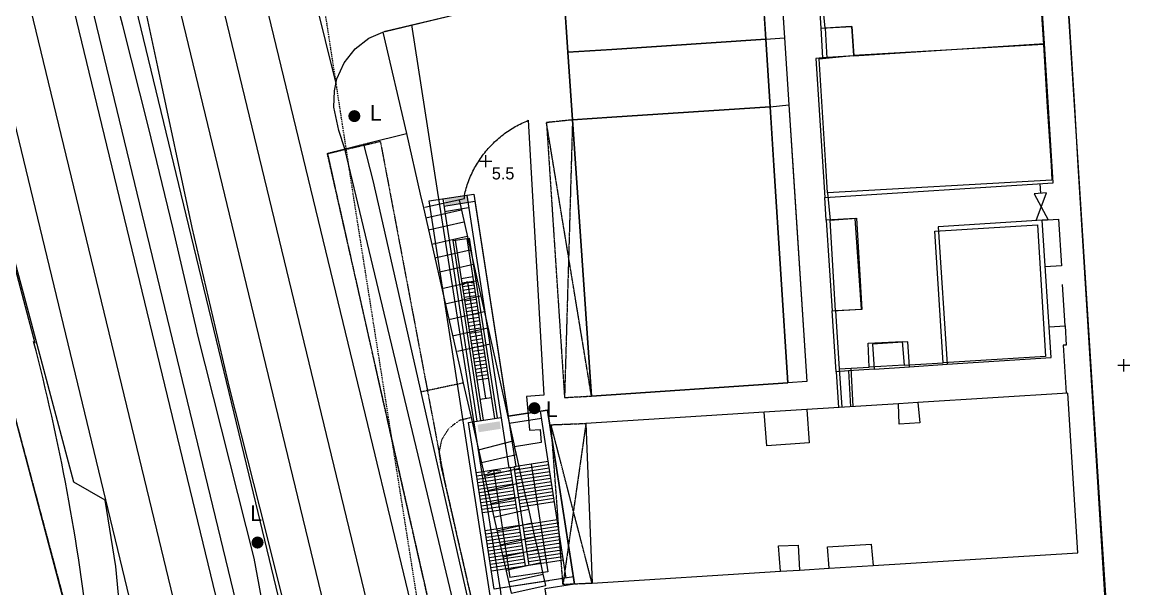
# Model space of a CAD drawing. Header units: millimetres. Extents: x 833924389 to 835767163, y 817400000 to 818811854.
# Drawn here: x 835332009 to 835423438, y 818260227 to 818306980 of the extents above; entities that cross this region are included whole.
import ezdxf
from ezdxf.enums import TextEntityAlignment as Align

# ---------------------------------------------------------------- set-up
doc = ezdxf.new("R2010")
doc.units = ezdxf.units.MM
doc.header["$LTSCALE"] = 10
doc.header["$MEASUREMENT"] = 0
for name, pattern in [('11NW24D$0$DGN Style 5', [6.677139, 2.861631, -3.815508]), ('11nw24d$1$DGN Style 5', [1.174922, 0.503538, -0.671384]), ('DGN Style 2', [15.39188, 9.235128, -6.156752]), ('HIDDEN', [0.375, 0.25, -0.125])]:
    doc.linetypes.add(name, pattern=pattern)
doc.layers.add('01_Base_Plan', color=5, linetype='Continuous', lineweight=5)
doc.styles.add('11nw24d$0$Style-WORKING', font='WORKING.shx')
doc.styles.add('11nw24d$1$Style-ENGINEERING', font='ENGINEERING.shx')

# ---------------------------------------------------------------- blocks, each defined once
blk = doc.blocks.new('11nw24d$0$SPOTHT')
at = {"layer": '01_Base_Plan', "linetype": 'Continuous', "lineweight": 13}
for p, q in [((-0.5, 0), (0.5, 0)), ((0, -0.5), (0, 0.5))]:
    blk.add_line(p, q, dxfattribs=at)
blk = doc.blocks.new('11nw24d$0$UTILP')
at = {"layer": '01_Base_Plan', "linetype": 'Continuous', "lineweight": 13}
h = blk.add_hatch(color=256, dxfattribs=at)
edge = h.paths.add_edge_path()
edge.add_arc((0, 0), 0.5, 0, 360)

msp = doc.modelspace()

# ---------------------------------------------------------------- linework, layer by layer
at = {"layer": '01_Base_Plan', "linetype": 'HIDDEN', "ltscale": 10}
for p, q in [((835336419, 818255765), (835310739, 818351962)), ((835357234, 818296147), (835361573, 818297147)), ((835361573, 818297147), (835366860, 818269193)), ((835357817, 818293525), (835357234, 818296147)), ((835358937, 818288541), (835357817, 818293525)), ((835360267, 818282619), (835358937, 818288541)), ((835361575, 818276768), (835360267, 818282619)), ((835362593, 818272258), (835361575, 818276768)), ((835363602, 818267814), (835362593, 818272258)), ((835366860, 818269193), (835368009, 818264134)), ((835364608, 818263382), (835363602, 818267814)), ((835368009, 818264134), (835369022, 818259693)), ((835365610, 818258936), (835364608, 818263382))]:
    msp.add_line(p, q, dxfattribs=at)
at = {"layer": '01_Base_Plan', "linetype": 'Continuous'}
for p, q in [((835416380, 818305209), (835415366, 818321415)), ((835393393, 818305569), (835393046, 818310990)), ((835394578, 818311125), (835394930, 818305697)), ((835376682, 818309908), (835377053, 818304494)), ((835361786, 818306144), (835363730, 818297801)), ((835393391, 818305574), (835394930, 818305697)), ((835394930, 818305697), (835395293, 818300164)), ((835397931, 818306479), (835398079, 818304026)), ((835393751, 818299986), (835393393, 818305569)), ((835400651, 818304192), (835416380, 818305209)), ((835377053, 818304494), (835377436, 818298916)), ((835393750, 818299986), (835395293, 818300164)), ((835360514, 818296989), (835363730, 818297801)), ((835360976, 818293905), (835360225, 818296916)), ((835415999, 818293657), (835416052, 818292853)), ((835366724, 818292396), (835368701, 818292701)), ((835366724, 818292396), (835369551, 818274066)), ((835366816, 818291803), (835369385, 818292200)), ((835368701, 818292701), (835372168, 818270220)), ((835369385, 818292200), (835372761, 818270312)), ((835398376, 818290634), (835398260, 818292511)), ((835365317, 818290831), (835368254, 818291496)), ((835366882, 818291370), (835368859, 818291675)), ((835365543, 818289837), (835368478, 818290501)), ((835365812, 818288658), (835368744, 818289322)), ((835367560, 818288959), (835368917, 818289168)), ((835367560, 818288959), (835369850, 818274113)), ((835367758, 818288989), (835370048, 818274143)), ((835368719, 818289137), (835371009, 818274291)), ((835368917, 818289168), (835371206, 818274322)), ((835366066, 818287542), (835368996, 818288205)), ((835366335, 818286359), (835369263, 818287021)), ((835366646, 818284993), (835369571, 818285655)), ((835368244, 818285840), (835369205, 818285988)), ((835368301, 818285470), (835369262, 818285618)), ((835368347, 818285173), (835369308, 818285321)), ((835368781, 818285544), (835368376, 818285316)), ((835368392, 818284877), (835369353, 818285025)), ((835368438, 818284580), (835369399, 818284728)), ((835368781, 818285544), (835370261, 818275948)), ((835368781, 818285544), (835369225, 818285475)), ((835418086, 818281932), (835417866, 818285324)), ((835366931, 818283743), (835369853, 818284404)), ((835368484, 818284284), (835369445, 818284432)), ((835368529, 818283987), (835369491, 818284135)), ((835368575, 818283691), (835369536, 818283839)), ((835367226, 818282446), (835370145, 818283107)), ((835368621, 818283394), (835369582, 818283542)), ((835368667, 818283098), (835369628, 818283246)), ((835368712, 818282801), (835369673, 818282949)), ((835368758, 818282505), (835369719, 818282653)), ((835368804, 818282208), (835369765, 818282356)), ((835368850, 818281912), (835369811, 818282060)), ((835416769, 818281846), (835418086, 818281932)), ((835367533, 818281100), (835370449, 818281760)), ((835368895, 818281615), (835369856, 818281763)), ((835368941, 818281319), (835369902, 818281467)), ((835368987, 818281022), (835369948, 818281170)), ((835367933, 818279834), (835370628, 818280444)), ((835369032, 818280726), (835369994, 818280874)), ((835369078, 818280429), (835370039, 818280578)), ((835369124, 818280133), (835370085, 818280281)), ((835369170, 818279836), (835370131, 818279985)), ((835369215, 818279540), (835370176, 818279688)), ((835369261, 818279243), (835370222, 818279392)), ((835369307, 818278947), (835370268, 818279095)), ((835369353, 818278650), (835370314, 818278799)), ((835369398, 818278354), (835370359, 818278502)), ((835405250, 818278542), (835408362, 818278762)), ((835369444, 818278057), (835370405, 818278206)), ((835369490, 818277761), (835370451, 818277909)), ((835369535, 818277464), (835370497, 818277613)), ((835399209, 818278139), (835399391, 818275193)), ((835400207, 818278205), (835400389, 818275254)), ((835369781, 818275874), (835370742, 818276023)), ((835405934, 818275603), (835404336, 818275502)), ((835375382, 818274966), (835372121, 818274463)), ((835376911, 818261117), (835374789, 818274874)), ((835377595, 818260615), (835375382, 818274966)), ((835396775, 818275025), (835393265, 818274804)), ((835368859, 818273960), (835371528, 818274371)), ((835370981, 818260202), (835368859, 818273960)), ((835374881, 818274281), (835372212, 818273870)), ((835369672, 818271702), (835372549, 818272441)), ((835369910, 818270656), (835372804, 818271311)), ((835372316, 818270243), (835369500, 818269809)), ((835370168, 818269523), (835373059, 818270177)), ((835370908, 818270026), (835370417, 818269769)), ((835370908, 818270026), (835372275, 818261161)), ((835370908, 818270026), (835371527, 818269962)), ((835372168, 818270220), (835372761, 818270312)), ((835373569, 818262119), (835372316, 818270243)), ((835375429, 818270723), (835372613, 818270289)), ((835373866, 818262165), (835372613, 818270289)), ((835375472, 818270447), (835372655, 818270012)), ((835375515, 818270170), (835372698, 818269735)), ((835374021, 818270506), (835375388, 818261641)), ((835372359, 818269966), (835369542, 818269532)), ((835372402, 818269690), (835369585, 818269255)), ((835372444, 818269413), (835369628, 818268979)), ((835372487, 818269136), (835369670, 818268702)), ((835375557, 818269893), (835372741, 818269459)), ((835375600, 818269616), (835372783, 818269182)), ((835375643, 818269340), (835372826, 818268905)), ((835372530, 818268860), (835369713, 818268425)), ((835372572, 818268583), (835369756, 818268148)), ((835372615, 818268306), (835369798, 818267872)), ((835370435, 818268352), (835373318, 818269030)), ((835375685, 818269063), (835372869, 818268629)), ((835375728, 818268786), (835372911, 818268352)), ((835375771, 818268510), (835372954, 818268075)), ((835375814, 818268233), (835372997, 818267798)), ((835372658, 818268029), (835369841, 818267595)), ((835372700, 818267753), (835369884, 818267318)), ((835372743, 818267476), (835369926, 818267042)), ((835370681, 818267272), (835373567, 818267926)), ((835375856, 818267956), (835373039, 818267522)), ((835375899, 818267679), (835373082, 818267245)), ((835375942, 818267403), (835373125, 818266968)), ((835372786, 818267199), (835369969, 818266765)), ((835372828, 818266922), (835370012, 818266488)), ((835370938, 818266142), (835373821, 818266795)), ((835371196, 818265009), (835374077, 818265661)), ((835376170, 818265920), (835373353, 818265486)), ((835376213, 818265643), (835373396, 818265209)), ((835373057, 818265440), (835370240, 818265006)), ((835373100, 818265163), (835370283, 818264729)), ((835373142, 818264887), (835370326, 818264452)), ((835373185, 818264610), (835370368, 818264175)), ((835376256, 818265367), (835373439, 818264932)), ((835376298, 818265090), (835373482, 818264656)), ((835376341, 818264813), (835373524, 818264379)), ((835376384, 818264537), (835373567, 818264102)), ((835373228, 818264333), (835370411, 818263899)), ((835373270, 818264056), (835370454, 818263622)), ((835373313, 818263780), (835370496, 818263345)), ((835371456, 818263869), (835374334, 818264521)), ((835376426, 818264260), (835373610, 818263825)), ((835376469, 818263983), (835373652, 818263549)), ((835376512, 818263706), (835373695, 818263272)), ((835373356, 818263503), (835370539, 818263069)), ((835373398, 818263226), (835370582, 818262792)), ((835373441, 818262949), (835370624, 818262515)), ((835371685, 818262859), (835374562, 818263510)), ((835376554, 818263430), (835373738, 818262995)), ((835376597, 818263153), (835373780, 818262718)), ((835376640, 818262876), (835373823, 818262442)), ((835373484, 818262673), (835370667, 818262238)), ((835373526, 818262396), (835370710, 818261962)), ((835376682, 818262599), (835370752, 818261685)), ((835371936, 818261761), (835374809, 818262411)), ((835398620, 818261928), (835402259, 818262156)), ((835377504, 818261208), (835370981, 818260202)), ((835375472, 818260895), (835370981, 818260202)), ((835372155, 818260799), (835375026, 818261449)), ((835375388, 818261641), (835372275, 818261161)), ((835394596, 818261677), (835396174, 818261776)), ((835377595, 818260615), (835375145, 818260238)), ((835375145, 818260238), (835375892, 818255395))]:
    msp.add_line(p, q, dxfattribs=at)
at = {"layer": '01_Base_Plan'}
msp.add_line((835354538, 818315487), (835357904, 818301916), dxfattribs=at)
at = {"layer": '01_Base_Plan', "linetype": '11nw24d$1$DGN Style 5'}
for p, q in [((835377436, 818298916), (835375285, 818298695)), ((835377114, 818287586), (835375285, 818298695)), ((835375285, 818298695), (835376777, 818276008)), ((835377436, 818298916), (835377114, 818287586)), ((835377114, 818287586), (835376777, 818276008)), ((835378865, 818276951), (835377114, 818287586)), ((835368419, 818277206), (835364937, 818276475)), ((835376646, 818260601), (835375666, 818273765))]:
    msp.add_line(p, q, dxfattribs=at)
at = {"layer": '01_Base_Plan', "linetype": 'Continuous', "flags": 128}
for points in [[(835339724, 818319492), (835343188, 818303295), (835346024, 818290038), (835349096, 818276834), (835352084, 818265016), (835356368, 818247892), (835357784, 818241655), (835357904, 818241127), (835357643, 818240790), (835357223, 818240712), (835356160, 818241557), (835356081, 818241621), (835355168, 818242760), (835354530, 818244073), (835353974, 818247754), (835353941, 818247752), (835351169, 818262751), (835346465, 818281383), (835346432, 818281528), (835344483, 818289936), (835342440, 818298327), (835340323, 818306698), (835317231, 818393430)], [(835322182, 818252022), (835336357, 818255787), (835326874, 818291498), (835317308, 818327446), (835310802, 818351927), (835300561, 818349217), (835299492, 818348934), (835296616, 818348173), (835307941, 818305585), (835322182, 818252022)], [(835415281, 818321410), (835415532, 818317414), (835415773, 818313584), (835416042, 818309307), (835416305, 818305124)], [(835399566, 818320484), (835399723, 818317639), (835397268, 818317469), (835397434, 818314716), (835399883, 818314822), (835400000, 818313121), (835400040, 818312543), (835400238, 818309662), (835400000, 818309647), (835397749, 818309502), (835397931, 818306479), (835400000, 818306592), (835400500, 818306619), (835400651, 818304192)], [(835400648, 818304232), (835400500, 818306619), (835400000, 818306592), (835398285, 818306498), (835398126, 818308165), (835397996, 818309518), (835400000, 818309647), (835400238, 818309662), (835400040, 818312543), (835400000, 818313121), (835399883, 818314822), (835397672, 818314727), (835397551, 818316280), (835397457, 818317482), (835399723, 818317639), (835399566, 818320484)], [(835393046, 818310990), (835393393, 818305569)], [(835394578, 818311125), (835394930, 818305697)], [(835418210, 818310120), (835420960, 818266870), (835422470, 818243640), (835422449, 818243338), (835422426, 818243036), (835422358, 818242749), (835422237, 818242472), (835422079, 818242212), (835421890, 818241982), (835421665, 818241778), (835421415, 818241606), (835421148, 818241480), (835420857, 818241403), (835420490, 818241320), (835383442, 818238942), (835381381, 818238937), (835379347, 818239269), (835377395, 818239931), (835376605, 818240369), (835375594, 818240930), (835375022, 818241272)], [(835377053, 818304494), (835376682, 818309908)], [(835375022, 818241272), (835373937, 818242152), (835373337, 818242682), (835373011, 818243167), (835372304, 818243909), (835371245, 818245577), (835370453, 818247388), (835369947, 818249298), (835358656, 818296519), (835358161, 818298054), (835357740, 818299965), (835357783, 818301308), (835357983, 818302316), (835358591, 818303631), (835359491, 818304766), (835360633, 818305658), (835361786, 818306144), (835361924, 818306209), (835361985, 818306224), (835368610, 818307805)], [(835393391, 818305574), (835394930, 818305697)], [(835394930, 818305697), (835395293, 818300164)], [(835398285, 818306498), (835398422, 818304020)], [(835393393, 818305569), (835380672, 818304732), (835377053, 818304494)], [(835377053, 818304494), (835380672, 818304732), (835393393, 818305569)], [(835393393, 818305569), (835393751, 818299986)], [(835400651, 818304192), (835398079, 818304026), (835397519, 818303990), (835398260, 818292511), (835417121, 818293730), (835416380, 818305209)], [(835416305, 818305124), (835416627, 818300000), (835416931, 818295158), (835417008, 818293934), (835398480, 818292891), (835398340, 818295158), (835397797, 818303961), (835400000, 818304171), (835400648, 818304232)], [(835416305, 818305124), (835400648, 818304232)], [(835331266, 818230415), (835333187, 818232480), (835334905, 818234716), (835335973, 818236414), (835336406, 818237104), (835337620, 818239492), (835338615, 818241979), (835339386, 818244544), (835339803, 818246968), (835340068, 818248503), (835340357, 818252509), (835340251, 818256512), (835340251, 818256524), (835339740, 818262061), (835338855, 818267550), (835336266, 818269016), (835332123, 818284626), (835326725, 818304515)], [(835377436, 818298916), (835377053, 818304494)], [(835393751, 818299986), (835380672, 818299128), (835377436, 818298916)], [(835393751, 818299986), (835394061, 818295158), (835395211, 818277234), (835379000, 818276133), (835377436, 818298916)], [(835377436, 818298916), (835380672, 818299128), (835393751, 818299986)], [(835377436, 818298916), (835379000, 818276133), (835395211, 818277234), (835394061, 818295158), (835393751, 818299986)], [(835393750, 818299986), (835395293, 818300164)], [(835395293, 818300164), (835396781, 818277322), (835395211, 818277234)], [(835395293, 818300164), (835395619, 818295158)], [(835365254, 818291717), (835368522, 818292429), (835368508, 818292684), (835368542, 818292832), (835368579, 818292979), (835368618, 818293125), (835368660, 818293271), (835368705, 818293416), (835368751, 818293560), (835368801, 818293703), (835368853, 818293846), (835368907, 818293987), (835368964, 818294128), (835369023, 818294267), (835369085, 818294406), (835369149, 818294543), (835369215, 818294679), (835369284, 818294814), (835369355, 818294948), (835369429, 818295080), (835369505, 818295212), (835369583, 818295341), (835369663, 818295470), (835369746, 818295597), (835369831, 818295723), (835369918, 818295847), (835370007, 818295969), (835370098, 818296090), (835370191, 818296210), (835370287, 818296327), (835370384, 818296443), (835370484, 818296558), (835370585, 818296670), (835370688, 818296781), (835370794, 818296890), (835370901, 818296997), (835371010, 818297102), (835371121, 818297206), (835371234, 818297307), (835371348, 818297407), (835371464, 818297504), (835371582, 818297599), (835371701, 818297692), (835371822, 818297784), (835371945, 818297873), (835372069, 818297960), (835372195, 818298044), (835372322, 818298127), (835372451, 818298207), (835372580, 818298285), (835372712, 818298361), (835372844, 818298434), (835372978, 818298505), (835373113, 818298574), (835373249, 818298640), (835373387, 818298704), (835373525, 818298766), (835373665, 818298825), (835373768, 818298890), (835375073, 818276209), (835373635, 818276089), (835373880, 818273352), (835373912, 818273323), (835374768, 818273365), (835374839, 818272291), (835372659, 818271953)], [(835363730, 818297801), (835364873, 818292782), (835365125, 818291672)], [(835395619, 818295158), (835396781, 818277322), (835395211, 818277234)], [(835369858, 818254714), (835361633, 818291020), (835360976, 818293905)], [(835398480, 818292891), (835398703, 818290656)], [(835368082, 818292311), (835371067, 818279016), (835372659, 818271953)], [(835365125, 818291672), (835368181, 818278253), (835368419, 818277206), (835369069, 818274352), (835372368, 818259863)], [(835398875, 818283150), (835401277, 818283310), (835400777, 818290794), (835398376, 818290634), (835398875, 818283150)], [(835401305, 818283285), (835399145, 818283164), (835398703, 818290656), (835400867, 818290803), (835401305, 818283285)], [(835416484, 818279389), (835408039, 818278877), (835407352, 818289744), (835415828, 818290256), (835416484, 818279389)], [(835416198, 818290648), (835407628, 818290092), (835408362, 818278762), (835416932, 818279318), (835416198, 818290648)], [(835416198, 818290648), (835417555, 818290736), (835417805, 818286874), (835416448, 818286786)], [(835402323, 818278347), (835400207, 818278205), (835399209, 818278139), (835398875, 818283150)], [(835399145, 818283164), (835399457, 818278385), (835401930, 818278508)], [(835418086, 818281932), (835418189, 818280335), (835417930, 818280318), (835418181, 818276370)], [(835404805, 818278682), (835401930, 818278512), (835401832, 818280492), (835404656, 818280637), (835404805, 818278682)], [(835405250, 818278542), (835405119, 818280598), (835402192, 818280403), (835402323, 818278347), (835405250, 818278542)], [(835399457, 818278385), (835399666, 818275207)], [(835400402, 818278432), (835400580, 818275265)], [(835404805, 818278682), (835408039, 818278877)], [(835393265, 818274804), (835378543, 818273875), (835379046, 818260706), (835394596, 818261677), (835394447, 818263783), (835396049, 818263830), (835396174, 818261776), (835398620, 818261928), (835398472, 818263705), (835402085, 818263899), (835402259, 818262156), (835419156, 818263211), (835418311, 818276384), (835405934, 818275603), (835406117, 818273932), (835404410, 818273809), (835404336, 818275502), (835396775, 818275025), (835396973, 818272262), (835393488, 818272016), (835393265, 818274804)], [(835393265, 818274804), (835378543, 818273875), (835379046, 818260706), (835394596, 818261677), (835394447, 818263783), (835396049, 818263830), (835396174, 818261776), (835398620, 818261928), (835398472, 818263705), (835402085, 818263899), (835402259, 818262156), (835419156, 818263211), (835418311, 818276384), (835405934, 818275603), (835406117, 818273932), (835404410, 818273809), (835404336, 818275502), (835396775, 818275025), (835396973, 818272262), (835393488, 818272016), (835393265, 818274804)], [(835405934, 818275603), (835404336, 818275502)], [(835396775, 818275025), (835393265, 818274804)], [(835372367, 818259865), (835375237, 818260515), (835375026, 818261449), (835374809, 818262411), (835374562, 818263510), (835374334, 818264521), (835374077, 818265661), (835373821, 818266795), (835373567, 818267926), (835373318, 818269030), (835373059, 818270177), (835372804, 818271311), (835372659, 818271953)], [(835398620, 818261928), (835402259, 818262156)], [(835394596, 818261677), (835396174, 818261776)]]:
    msp.add_lwpolyline(points, dxfattribs=at)
at = {"layer": '01_Base_Plan', "flags": 128}
for points in [[(835310859, 818377117), (835327639, 818314084), (835339078, 818266784), (835344417, 818244691)], [(835314539, 818376868), (835331041, 818314907), (835342480, 818267606), (835347819, 818245513)], [(835313024, 818356596), (835322984, 818318602), (835333048, 818280492)], [(835415680, 818351289), (835418857, 818300000), (835419157, 818295158), (835421928, 818250442)], [(835366794, 818247881), (835360948, 818272071), (835345207, 818337159)], [(835363363, 818247178), (835357546, 818271248), (835341784, 818336423)], [(835359932, 818246475), (835354144, 818270426), (835338338, 818335782)], [(835356501, 818245772), (835350742, 818269603), (835338503, 818320212)], [(835352443, 818241278), (835345882, 818268428), (835334443, 818315730)], [(835353901, 818241631), (835347340, 818268781), (835335901, 818316082)], [(835418210, 818310120), (835420960, 818266870), (835422470, 818243640), (835422449, 818243338), (835422426, 818243036), (835422358, 818242749), (835422237, 818242472), (835422079, 818242212), (835421890, 818241982), (835421665, 818241778), (835421415, 818241606), (835421147, 818241480), (835420857, 818241403), (835420490, 818241320), (835383442, 818238942), (835381381, 818238937), (835379347, 818239269), (835377395, 818239931), (835376605, 818240369), (835375594, 818240930), (835375022, 818241272)], [(835361961, 818306218), (835368610, 818307805)], [(835374068, 818233033), (835371531, 818259968), (835366316, 818292920), (835364182, 818306769)], [(835374068, 818233033), (835371531, 818259968), (835366316, 818292920), (835364182, 818306769)], [(835371245, 818245577), (835370453, 818247388), (835369947, 818249298), (835358656, 818296519), (835358161, 818298054), (835357740, 818299965), (835357783, 818301308), (835357983, 818302316), (835358591, 818303631), (835359491, 818304766), (835360633, 818305658), (835361785, 818306144)], [(835365614, 818292225), (835369294, 818292793), (835372121, 818274463), (835375382, 818274966), (835377595, 818260615), (835375145, 818260238), (835375892, 818255395), (835372394, 818254855), (835371401, 818254702), (835365614, 818292225)]]:
    msp.add_lwpolyline(points, dxfattribs=at)
at = {"layer": '01_Base_Plan', "linetype": 'DGN Style 2', "flags": 128}
msp.add_lwpolyline([(835352749, 818335221), (835353320, 818331665), (835359455, 818291848), (835364639, 818259099), (835365451, 818250448)], dxfattribs=at)
at = {"layer": '01_Base_Plan', "linetype": '11NW24D$0$DGN Style 5', "flags": 128}
for points in [[(835377436, 818298916), (835375285, 818298695)], [(835377114, 818287586), (835375285, 818298695)], [(835375285, 818298695), (835376777, 818276008)], [(835377436, 818298916), (835377114, 818287586)], [(835376777, 818276008), (835379000, 818276133), (835377114, 818287586)], [(835377114, 818287586), (835376777, 818276008)], [(835375666, 818273765), (835378543, 818273875), (835377509, 818266643), (835376646, 818260601)], [(835376646, 818260601), (835379046, 818260706), (835377509, 818266643), (835375666, 818273765)], [(835376646, 818260601), (835375666, 818273765)]]:
    msp.add_lwpolyline(points, dxfattribs=at)
at = {"layer": '01_Base_Plan', "linetype": '11nw24d$1$DGN Style 5', "flags": 128}
for points in [[(835329840, 818246475), (835335856, 818246750), (835335943, 818246755), (835337356, 818246835), (835339803, 818246968), (835342500, 818247115), (835342615, 818247121), (835342701, 818247126), (835349473, 818247495), (835350000, 818247525), (835353629, 818247734), (835353941, 818247752), (835353974, 818247754), (835356078, 818247875), (835356368, 818247892), (835356432, 818247896), (835361051, 818248162), (835361970, 818248265), (835362367, 818248310), (835363611, 818248762), (835364714, 818249494), (835365615, 818250464), (835366263, 818251619), (835366621, 818252893), (835366671, 818254216), (835366408, 818255514), (835357855, 818293266), (835357198, 818296151), (835358656, 818296519), (835360225, 818296916), (835360514, 818296989)], [(835376777, 818276008), (835379000, 818276133), (835378865, 818276951)], [(835369069, 818274352), (835368076, 818274108), (835367218, 818273452), (835366639, 818272540), (835366410, 818271485), (835366488, 818270932), (835366560, 818270415), (835367192, 818267649), (835368222, 818263138), (835369776, 818256336), (835370212, 818254784), (835372690, 818245959), (835372778, 818245647), (835373011, 818243167), (835375459, 818217135), (835376070, 818210302), (835375990, 818209000)], [(835375666, 818273765), (835378543, 818273875), (835378532, 818273797)], [(835376646, 818260601), (835379046, 818260706), (835377509, 818266643), (835375666, 818273765)], [(835378532, 818273797), (835377509, 818266643), (835376646, 818260601)]]:
    msp.add_lwpolyline(points, dxfattribs=at)
at = {"layer": '01_Base_Plan'}
msp.add_arc((835163914, 818236308), 174755, 6.38025, 14.68916, dxfattribs=at)
at = {"layer": '01_Base_Plan', "linetype": 'Continuous'}
for points in [[(835368697, 818292727), (835368792, 818292108), (835366872, 818292446), (835366967, 818291827)], [(835371423, 818274047), (835371518, 818273428), (835369598, 818273766), (835369693, 818273147)]]:
    msp.add_solid(points, dxfattribs=at)
msp.add_3dface([(835415554, 818292821), (835416697, 818290681), (835415699, 818290615), (835416551, 818292886)], dxfattribs=at)

# ---------------------------------------------------------------- block references
at = {"layer": '01_Base_Plan', "linetype": 'Continuous', "xscale": 1000, "yscale": 1000, "zscale": 1000}
for name, p in [('11nw24d$0$UTILP', (835359429, 818299227)), ('11nw24d$0$SPOTHT', (835370277, 818295504, 5500)), ('11nw24d$0$SPOTHT', (835422938, 818278670, 6000)), ('11nw24d$0$UTILP', (835374293, 818275132)), ('11nw24d$0$UTILP', (835351439, 818264048))]:
    msp.add_blockref(name, p, dxfattribs=at)

# ---------------------------------------------------------------- texts
at = {"layer": '01_Base_Plan', "linetype": 'Continuous', "style": '11nw24d$0$Style-WORKING'}
for p in [(835360715, 818298850), (835375233, 818274397), (835350850, 818265824)]:
    msp.add_text('L', height=1300, dxfattribs=at).set_placement(p)
at = {"layer": '01_Base_Plan', "linetype": 'Continuous', "style": '11nw24d$1$Style-ENGINEERING'}
msp.add_text('5.5', height=1000, dxfattribs=at).set_placement((835370777, 818295004, 5500), align=Align.TOP_LEFT)

doc.saveas('drawing.dxf')
